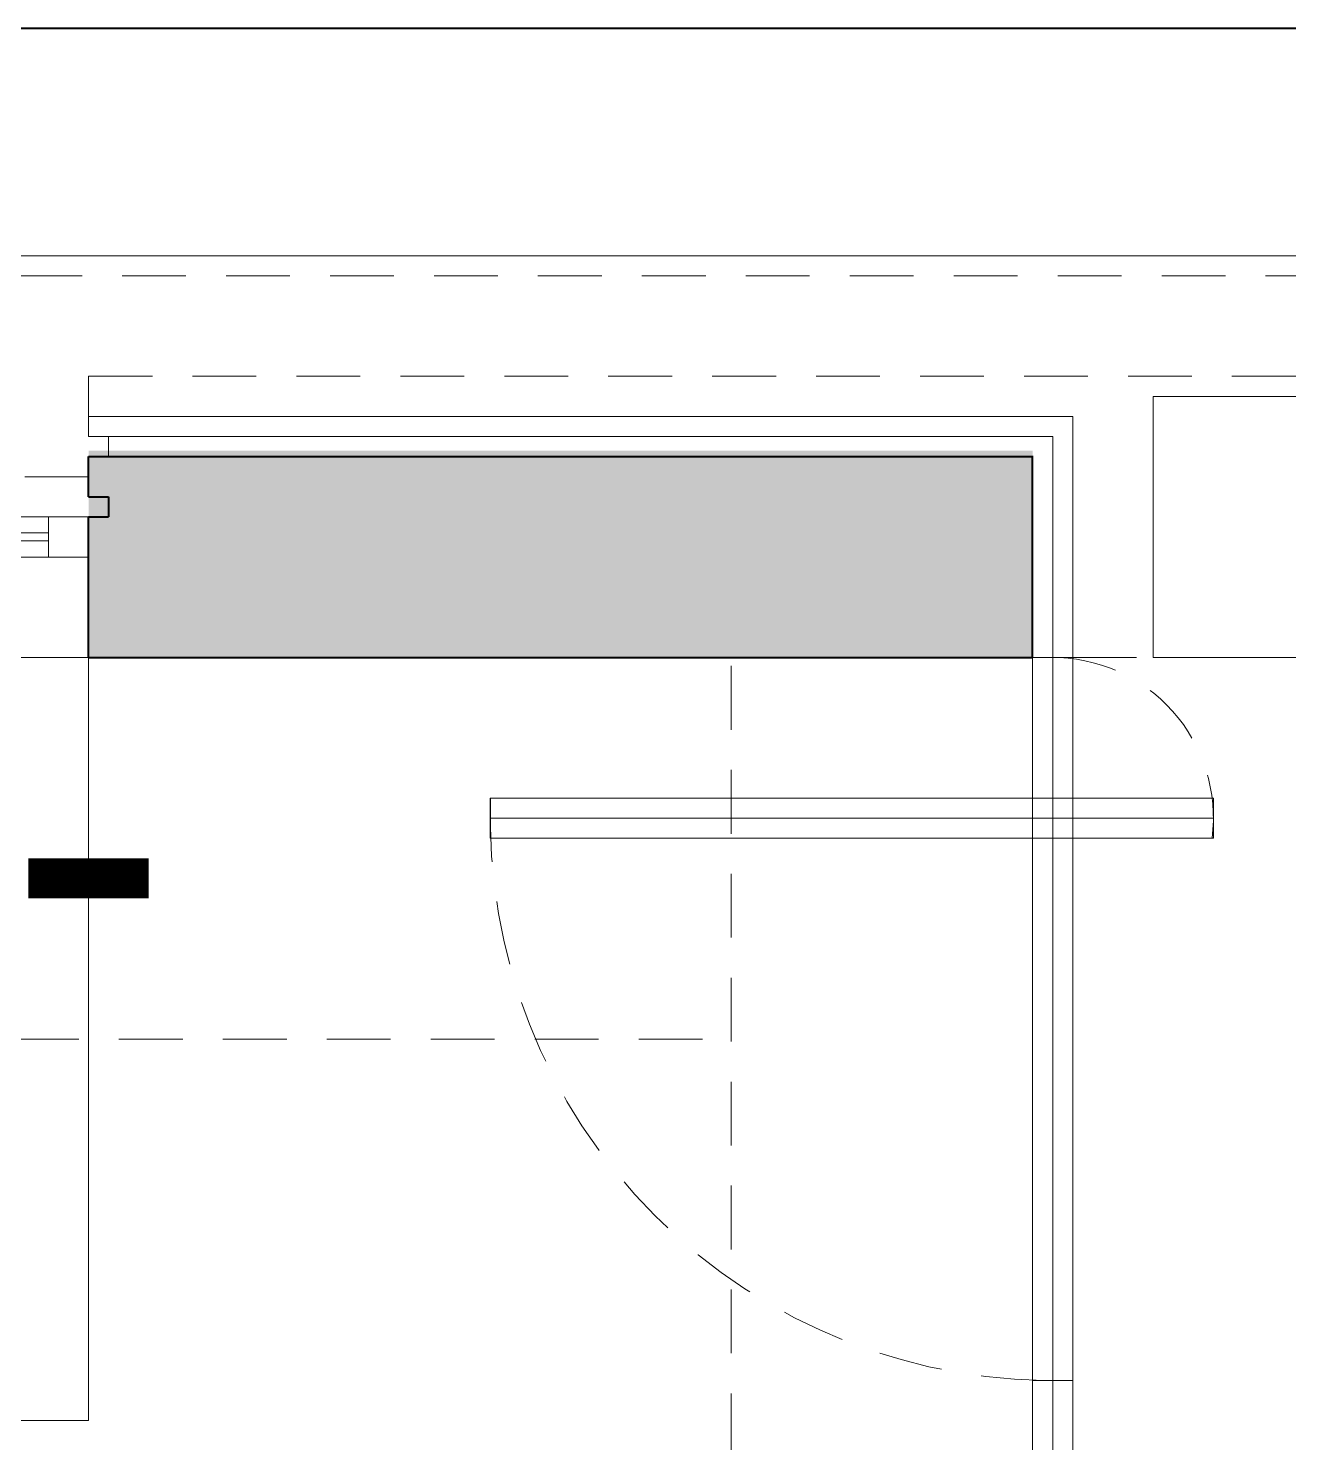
# Model space of a CAD drawing. Header units: millimetres. Extents: x 898 to 1196, y 229 to 443.
# Drawn here: x 1117.863 to 1121.001, y 410.644 to 414.166 of the extents above; entities that cross this region are included whole.
import ezdxf

# ---------------------------------------------------------------- set-up
doc = ezdxf.new("R2010")
doc.units = ezdxf.units.MM
doc.linetypes.add('HIDDEN2', pattern=[4.7625, 3.175, -1.5875])
for name, color, linetype, lineweight in [('p allége', 1, 'Continuous', 20), ('p caché', 3, 'HIDDEN2', 20), ('p hachure', 253, 'Continuous', 15), ('p menuiserie', 5, 'Continuous', 20), ('p mur', 7, 'Continuous', 40), ('p symbole', 6, 'Continuous', 20)]:
    doc.layers.add(name, color=color, linetype=linetype, lineweight=lineweight)

# ---------------------------------------------------------------- blocks, each defined once
blk = doc.blocks.new('*U19')
at = {"layer": 'p menuiserie'}
for p, q in [((0.9, 0), (0, 0)), ((0.1, 0), (0.1, -0.1)), ((0.8, 0), (0.8, -0.1)), ((0.8, -0.04), (0.1, -0.04)), ((0.8, -0.06), (0.1, -0.06)), ((0.9, -0.1), (0, -0.1))]:
    blk.add_line(p, q, dxfattribs=at)

msp = doc.modelspace()

# ---------------------------------------------------------------- hatches: boundary and pattern name
at = {"layer": 'p hachure', "transparency": 33554559}
h = msp.add_hatch(color=256, dxfattribs=at)
h.dxf.hatch_style = 1
h.paths.add_polyline_path([(1118.0135, 412.5991), (1118.0135, 413.1143), (1120.3635, 413.1143), (1120.3635, 412.5991)])

# ---------------------------------------------------------------- linework, layer by layer
at = {"layer": 'p allége'}
for p, q in [((1122.9635, 413.5991), (1117.0635, 413.5991)), ((1117.4135, 412.5991), (1118.0135, 412.5991)), ((1118.0135, 412.5991), (1118.0135, 410.6991)), ((1112.8135, 410.6991), (1118.0135, 410.6991))]:
    msp.add_line(p, q, dxfattribs=at)
msp.add_lwpolyline([(1120.6635, 412.5991), (1122.7635, 412.5991), (1122.7635, 413.2491), (1120.6635, 413.2491)], close=True, dxfattribs=at)
at = {"layer": 'p caché', "ltscale": 0.05}
for p, q in [((1122.9135, 413.5491), (1117.1135, 413.5491)), ((1118.0135, 413.1991), (1118.0135, 413.2991)), ((1118.0135, 413.2991), (1123.2635, 413.2991)), ((1118.0135, 413.0491), (1117.1135, 413.0491)), ((1119.6135, 410.3491), (1119.6135, 412.5991)), ((1120.4635, 412.5991), (1123.2635, 412.5991)), ((1115.243, 411.6491), (1119.6135, 411.6491))]:
    msp.add_line(p, q, dxfattribs=at)
for radius, start, end in [(0.4, 352.8198, 90.7162), (1.4, 177.9533, 272.0467)]:
    msp.add_arc((1120.4135, 412.1991), radius, start, end, dxfattribs=at)
at = {"layer": 'p menuiserie'}
for p, q in [((1118.0135, 413.1991), (1120.4635, 413.1991)), ((1118.0135, 413.1491), (1118.0135, 413.1991)), ((1120.4635, 412.5991), (1120.4635, 413.1991)), ((1118.0135, 413.1491), (1120.4135, 413.1491)), ((1118.0635, 413.0991), (1118.0635, 413.1491)), ((1120.4135, 412.5991), (1120.4135, 413.1491)), ((1120.3635, 412.5991), (1120.3635, 410.3491)), ((1120.4635, 412.5991), (1120.3635, 412.5991)), ((1120.4135, 412.5991), (1120.4135, 410.3491)), ((1120.4635, 412.5991), (1120.4635, 410.3491)), ((1120.8135, 412.1991), (1119.0135, 412.1991)), ((1120.4635, 410.7991), (1120.3635, 410.7991))]:
    msp.add_line(p, q, dxfattribs=at)
msp.add_lwpolyline([(1120.8135, 412.1491), (1120.8135, 412.2491), (1119.0135, 412.2491), (1119.0135, 412.1491)], close=True, dxfattribs=at)
at = {"layer": 'p mur'}
for p, q in [((1118.0135, 412.9991), (1118.0135, 413.0991)), ((1118.0135, 413.0991), (1120.3647, 413.0991)), ((1120.3635, 412.5991), (1120.3635, 413.0991)), ((1118.0135, 412.9991), (1118.0635, 412.9991)), ((1118.0635, 412.9991), (1118.0635, 412.9491)), ((1118.0135, 412.5991), (1118.0135, 412.9491)), ((1118.0135, 412.9491), (1118.0635, 412.9491)), ((1118.0135, 412.5991), (1120.3635, 412.5991))]:
    msp.add_line(p, q, dxfattribs=at)
msp.add_lwpolyline([(1106.2475, 414.1656), (1126.663, 414.1656), (1126.663, 392.2192), (1106.2475, 392.2192)], close=True, dxfattribs=at)
at = {"layer": 'p symbole'}
msp.add_lwpolyline([(1118.1635, 412.0491, 0.1, 0.1, 0), (1117.8635, 412.0491, 0, 0, 0), (1115.1885, 412.0491, 0, 0, 0)], format="xyseb", dxfattribs=at)

# ---------------------------------------------------------------- block references
at = {"layer": 'p menuiserie', "rotation": 179.9999999999999}
msp.add_blockref('*U19', (1118.0135, 412.8491), dxfattribs=at)

doc.saveas('drawing.dxf')
